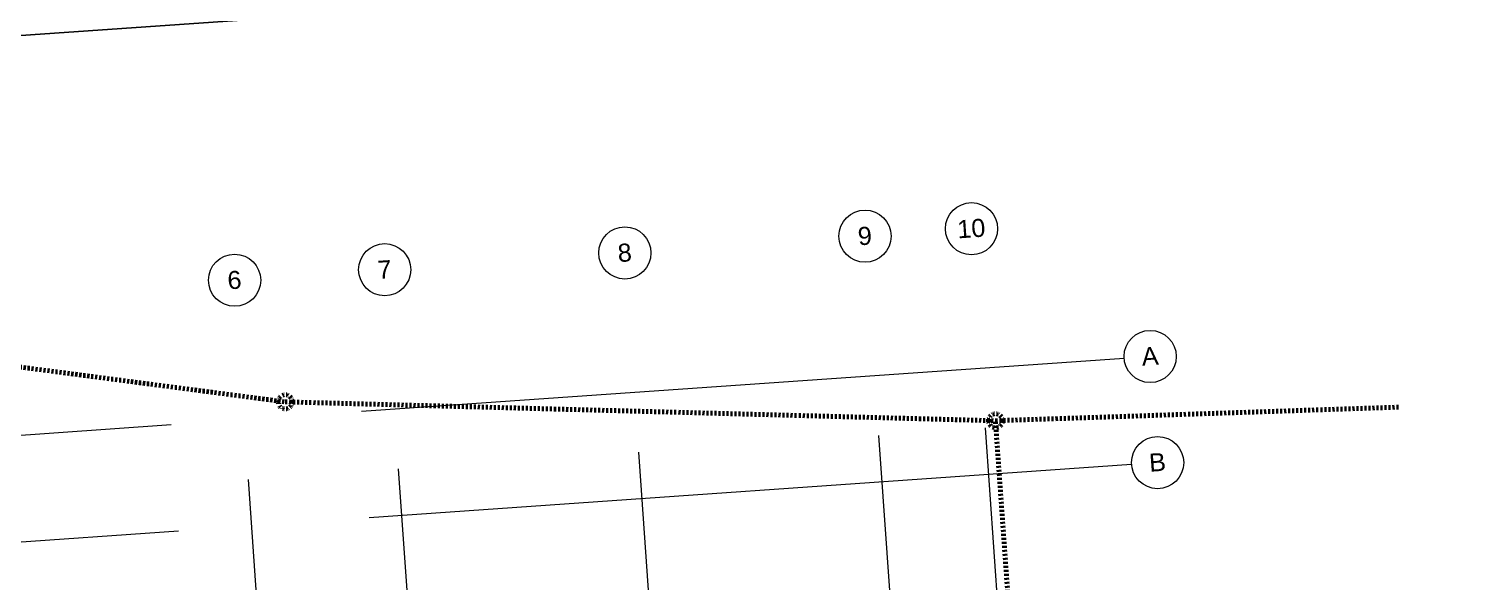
# Model space of a CAD drawing. Header units: millimetres. Extents: x 50357 to 985146, y 723188 to 1803594.
# Drawn here: x 829989.8 to 830062.3, y 817709.5 to 817737.1 of the extents above; entities that cross this region are included whole.
import ezdxf

# ---------------------------------------------------------------- set-up
doc = ezdxf.new("R2010")
doc.units = ezdxf.units.MM
doc.header["$LTSCALE"] = 3
doc.header["$MEASUREMENT"] = 0
doc.linetypes.add('Double dash', pattern=[55, 20, -5, 10, -5, 10, -5])
doc.linetypes.add('Grid Line', pattern=[22.225, 12.7, -3.175, 3.175, -3.175])
doc.layers.get('Defpoints').update_dxf_attribs({"color": 32})
for name, color, linetype, lineweight in [('C-PROP-LINE', 91, 'Double dash', 25), ('S-GRID', 1, 'Continuous', 9), ('S-GRID-IDEN', 1, 'Continuous', 9)]:
    doc.layers.add(name, color=color, linetype=linetype, lineweight=lineweight)
doc.styles.add('Arial_1', font='arial.ttf', dxfattribs={"height": 3})

# ---------------------------------------------------------------- blocks, each defined once
blk = doc.blocks.new('Family - ___-6490589-15_F GBP')
at = {"layer": 'C-PROP-LINE', "color": 250, "lineweight": 70}
for p, q in [((-624408, 116497), (-608190, 113203)), ((-608190, 113203), (-572939, 109796)), ((-572939, 109796), (-552840, 109070))]:
    blk.add_line(p, q, dxfattribs=at)
blk = doc.blocks.new('Family - ___-6490691-15_F GBP')
at = {"layer": 'C-PROP-LINE', "color": 250, "lineweight": 70}
for centre, start, end in [((-608190, 113203), 176, 356), ((-608190, 113203), 356, 176), ((-572939, 109796), 176, 356), ((-572939, 109796), 356, 176)]:
    blk.add_arc(centre, 350, start, end, dxfattribs=at)
blk = doc.blocks.new('Family - ___-6743618-15_F GBP')
at = {"layer": 'C-PROP-LINE', "color": 250, "lineweight": 70}
for p, q in [((-624406, 62806), (-624414, 116498)), ((-624414, 116498), (-608190, 113203)), ((-608190, 113203), (-572943, 109796)), ((-572877, 57441), (-572943, 109796)), ((-624406, 62806), (-606710, 62809)), ((-606710, 62809), (-606709, 57441))]:
    blk.add_line(p, q, dxfattribs=at)
blk = doc.blocks.new('Grid - M_Grid Head - Circle-45800-15_F GBP')
at = {"layer": 'S-GRID-IDEN'}
blk.add_circle((0, 0), 6.5, dxfattribs=at)

msp = doc.modelspace()

# ---------------------------------------------------------------- linework, layer by layer
at = {"layer": 'Defpoints', "elevation": 0.0001}
msp.add_lwpolyline([(829577.5895, 818417.7788), (830281.8174, 818467.0097), (830331.1975, 817760.6489), (829626.9695, 817711.418)], close=True, dxfattribs=at)
at = {"layer": 'S-GRID', "linetype": 'Grid Line'}
for p, q in [((830041.4628, 817660.1867), (830036.8736, 817725.8327)), ((830036.1557, 817659.8157), (830031.5666, 817725.4617)), ((830024.1849, 817658.9788), (830019.5958, 817724.6248)), ((830012.2141, 817658.142), (830007.625, 817723.788)), ((830004.7324, 817657.6189), (830000.1432, 817723.265)), ((830044.3921, 817720.6673), (829921.7274, 817712.0921)), ((830044.7617, 817715.3802), (829922.097, 817706.805))]:
    msp.add_line(p, q, dxfattribs=at)

# ---------------------------------------------------------------- block references
at = {"layer": 'C-PROP-LINE', "color": 250, "lineweight": 70, "xscale": 0.001, "yscale": 0.001, "zscale": 0.001, "rotation": 3.998908534025935}
for name in ['Family - ___-6490589-15_F GBP', 'Family - ___-6490691-15_F GBP', 'Family - ___-6743618-15_F GBP']:
    msp.add_blockref(name, (830617.181, 817647.9845), dxfattribs=at)
at = {"layer": 'S-GRID-IDEN', "xscale": 0.1999999999999999, "yscale": 0.1999999999999999, "zscale": 0.1999999999999999}
for p, rotation in [((830036.7829, 817727.1295), 3.998908534025935), ((830031.4759, 817726.7585), 3.998908534025935), ((830019.5051, 817725.9217), 3.998908534025935), ((830007.5343, 817725.0848), 3.998908534025935), ((830000.0526, 817724.5618), 3.998908534025935), ((830045.6889, 817720.758), 93.99890853402601), ((830046.0585, 817715.4709), 93.99890853402593)]:
    msp.add_blockref('Grid - M_Grid Head - Circle-45800-15_F GBP', p, dxfattribs=dict(at, rotation=rotation))

# ---------------------------------------------------------------- texts
at = {"layer": 'S-GRID-IDEN', "char_height": 0.9, "attachment_point": 1, "rotation": 3.998909, "style": 'Arial_1'}
for s, insert, width in [('\\fArial|b0|i0|c134|p34|;9', (830031.0871, 817727.1976), 0.849789), ('10', (830036.044, 817727.5441), 1.699577), ('\\fArial|b0|i0|c134|p34|;8', (830019.1163, 817726.3608), 0.849789), ('\\fArial|b0|i0|c134|p34|;7', (830007.1455, 817725.5239), 0.849789), ('\\fArial|b0|i0|c134|p34|;6', (829999.6638, 817725.0009), 0.849789), ('\\fArial|b0|i0|c134|p34|;A', (830045.2323, 817721.1973), 1.02616), ('\\fArial|b0|i0|c134|p34|;B', (830045.6019, 817715.9102), 1.02616)]:
    msp.add_mtext(s, dxfattribs=dict(at, insert=insert, width=width))

doc.saveas('drawing.dxf')
